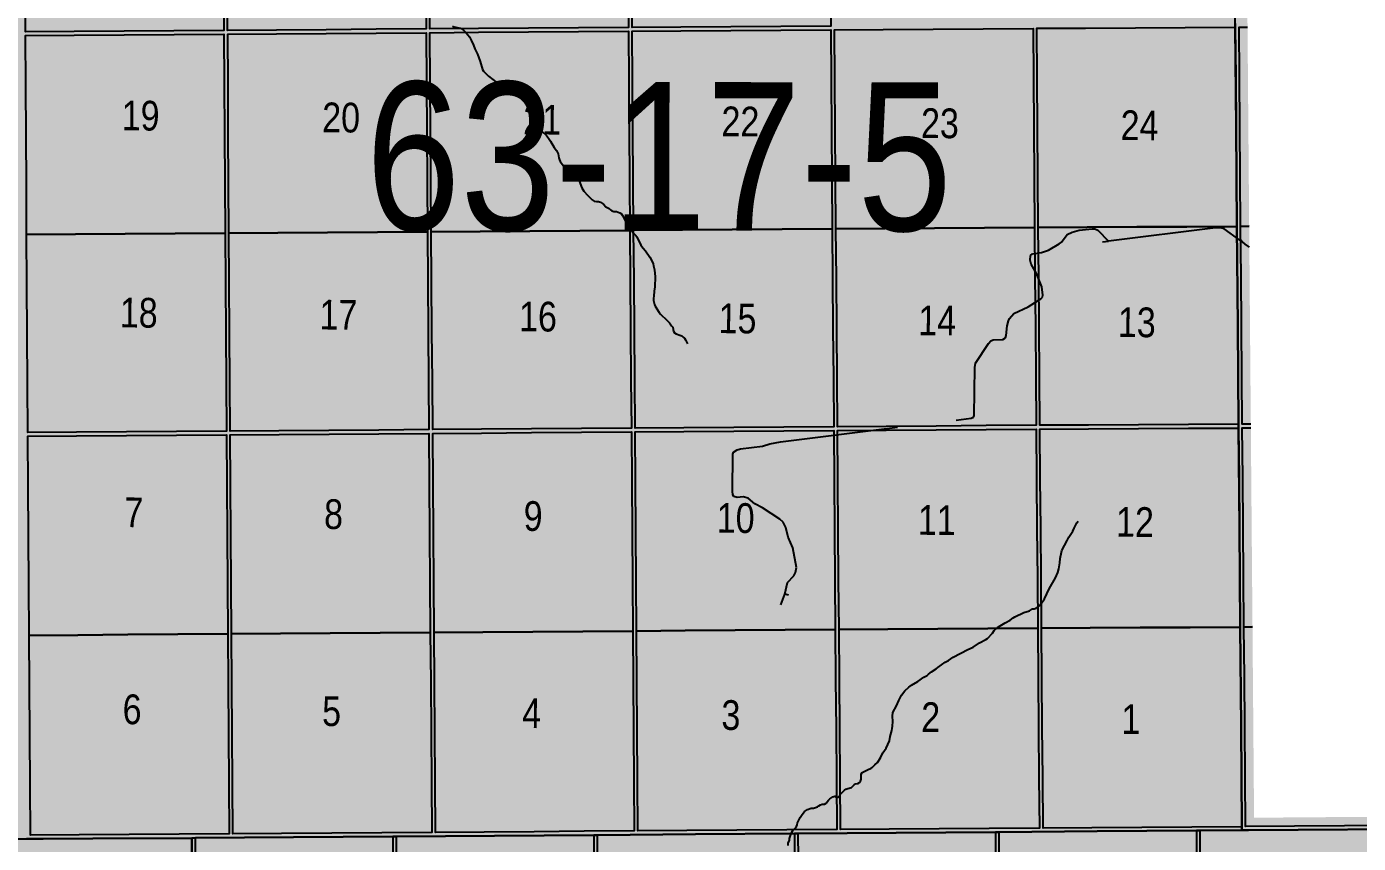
# Model space of a CAD drawing. Extents: x 513823 to 521440, y 6029490 to 6033352.
# Drawn here: x 519182 to 519540.1, y 6030203 to 6030422.7 of the extents above; entities that cross this region are included whole.
import ezdxf

# ---------------------------------------------------------------- set-up
doc = ezdxf.new("R2010")
doc.units = 0
doc.header["$LTSCALE"] = 5
doc.linetypes.add('DASHED2', pattern=[9.525, 6.35, -3.175])
for name, color, linetype in [('RoadSeg', 57, 'DASHED2'), ('T-WATER', 160, 'Continuous'), ('Townships', 57, 'Continuous')]:
    doc.layers.add(name, color=color, linetype=linetype)
doc.layers.add('ROUTE-MAP-BACKGROUND-H', color=7, linetype='Continuous', true_color=0xf0ebff)
doc.layers.add('Sections', color=7, linetype='Continuous', true_color=0x13f661)
doc.styles.add('120', font='ARIALN.TTF', dxfattribs={"height": 13})

msp = doc.modelspace()

# ---------------------------------------------------------------- hatches: boundary and pattern name
at = {"layer": 'ROUTE-MAP-BACKGROUND-H'}
h = msp.add_hatch(color=256, dxfattribs=at)
h.dxf.hatch_style = 1
h.paths.add_polyline_path([(519556.633, 6029881.078), (518576.608, 6029875.664), (518575.923, 6030199.848), (518525.91, 6030199.804), (518524.729, 6030852.267), (519506.704, 6030857.03), (519512.062, 6030209.867), (519553.826, 6030210.196)])

# ---------------------------------------------------------------- linework, layer by layer
at = {"layer": 'RoadSeg'}
for p, q in [((519471.341, 6030364.777), (519472.872, 6030364.977)), ((519384.83, 6030267.112), (519385.829, 6030269.975)), ((519386.862, 6030269.742), (519385.829, 6030269.975))]:
    msp.add_line(p, q, dxfattribs=at)
for points in [[(519385.829, 6030269.975), (519386.595, 6030273.138), (519388.294, 6030274.937), (519388.76, 6030275.87), (519388.993, 6030277.201), (519388.027, 6030282.496), (519386.762, 6030285.359), (519386.129, 6030287.89), (519385.396, 6030289.322), (519384.531, 6030290.188), (519379.836, 6030293.218), (519377.804, 6030294.317), (519376.006, 6030295.849), (519374.674, 6030296.181), (519373.009, 6030295.982), (519372.143, 6030296.281), (519371.844, 6030296.748), (519371.811, 6030297.68), (519371.877, 6030307.637), (519372.11, 6030308.203), (519373.042, 6030308.835), (519373.975, 6030309.135), (519379.836, 6030309.801), (519381.833, 6030310.467), (519384.664, 6030310.999), (519435.977, 6030317.326), (519436.577, 6030317.626), (519436.776, 6030318.059), (519436.943, 6030331.012), (519437.176, 6030332.144), (519440.673, 6030337.439), (519441.305, 6030338.105), (519441.871, 6030338.371), (519444.502, 6030338.471), (519445.201, 6030338.971), (519445.434, 6030339.57), (519445.634, 6030342.134), (519446, 6030343.533), (519446.3, 6030344.165), (519447.499, 6030345.464), (519451.328, 6030347.295), (519454.758, 6030349.46), (519455.124, 6030349.893), (519455.257, 6030350.459), (519455.024, 6030352.69), (519453.559, 6030356.253), (519452.094, 6030358.75), (519451.861, 6030359.848), (519451.927, 6030361.114), (519452.493, 6030361.58), (519454.891, 6030361.88), (519456.822, 6030362.546), (519459.686, 6030364.211), (519460.285, 6030364.677), (519461.817, 6030366.742), (519463.149, 6030367.374), (519464.981, 6030367.941), (519468.544, 6030368.307), (519469.21, 6030368.24), (519470.009, 6030367.907), (519472.872, 6030364.977)], [(519510.791, 6030363.337), (519509.634, 6030364.178), (519508.935, 6030364.81), (519508.269, 6030365.177), (519504.007, 6030368.24), (519503.108, 6030368.54), (519501.709, 6030368.507), (519472.872, 6030364.977)]]:
    msp.add_lwpolyline(points, dxfattribs=at)
at = {"layer": 'Sections', "color": 8}
for points in [[(519303.523, 6030422.125), (519290.427, 6030422.032), (519290.337, 6030435.085), (519290.246, 6030448.473), (519290.154, 6030461.862), (519290.062, 6030475.25), (519303.152, 6030475.343), (519316.578, 6030475.439), (519330.004, 6030475.535), (519343.43, 6030475.631), (519343.527, 6030462.243), (519343.624, 6030448.855), (519343.721, 6030435.467), (519343.815, 6030422.413), (519330.384, 6030422.317), (519316.954, 6030422.221)], [(519357.915, 6030422.515), (519344.819, 6030422.421), (519344.725, 6030435.474), (519344.628, 6030448.862), (519344.531, 6030462.25), (519344.435, 6030475.639), (519357.526, 6030475.733), (519370.952, 6030475.83), (519384.379, 6030475.926), (519397.805, 6030476.023), (519397.906, 6030462.635), (519398.008, 6030449.247), (519398.109, 6030435.858), (519398.208, 6030422.805), (519384.777, 6030422.708), (519371.346, 6030422.612)], [(519194.739, 6030421.349), (519181.643, 6030421.255), (519181.563, 6030434.309), (519181.481, 6030447.697), (519181.399, 6030461.086), (519181.316, 6030474.474), (519194.407, 6030474.567), (519207.833, 6030474.663), (519221.259, 6030474.759), (519234.685, 6030474.855), (519234.772, 6030461.466), (519234.859, 6030448.078), (519234.946, 6030434.69), (519235.031, 6030421.636), (519221.6, 6030421.54), (519208.17, 6030421.445)], [(519249.131, 6030421.737), (519236.035, 6030421.643), (519235.95, 6030434.697), (519235.863, 6030448.085), (519235.776, 6030461.474), (519235.689, 6030474.862), (519248.78, 6030474.955), (519262.206, 6030475.051), (519275.632, 6030475.147), (519289.057, 6030475.243), (519289.149, 6030461.854), (519289.241, 6030448.466), (519289.333, 6030435.078), (519289.423, 6030422.025), (519275.992, 6030421.929), (519262.562, 6030421.833)], [(519358.314, 6030367.958), (519345.214, 6030367.864), (519345.117, 6030381.252), (519345.02, 6030394.64), (519344.923, 6030408.028), (519344.826, 6030421.416), (519357.923, 6030421.511), (519371.354, 6030421.607), (519384.785, 6030421.704), (519398.216, 6030421.801), (519398.317, 6030408.413), (519398.419, 6030395.024), (519398.52, 6030381.636), (519398.622, 6030368.248), (519385.186, 6030368.151), (519371.75, 6030368.055)], [(519412.727, 6030368.349), (519399.626, 6030368.255), (519399.525, 6030381.643), (519399.423, 6030395.032), (519399.322, 6030408.42), (519399.22, 6030421.808), (519412.316, 6030421.902), (519425.747, 6030421.999), (519439.178, 6030422.096), (519452.61, 6030422.192), (519452.716, 6030408.804), (519452.822, 6030395.416), (519452.928, 6030382.027), (519453.034, 6030368.639), (519439.599, 6030368.543), (519426.163, 6030368.446)], [(519467.14, 6030368.71), (519454.039, 6030368.644), (519453.932, 6030382.033), (519453.826, 6030395.421), (519453.72, 6030408.809), (519453.614, 6030422.197), (519466.71, 6030422.264), (519480.141, 6030422.331), (519493.573, 6030422.399), (519507.004, 6030422.467), (519507.115, 6030409.079), (519507.226, 6030395.69), (519507.337, 6030382.302), (519507.448, 6030368.914), (519494.012, 6030368.846), (519480.576, 6030368.778)], [(519195.079, 6030366.791), (519181.979, 6030366.698), (519181.897, 6030380.086), (519181.814, 6030393.474), (519181.732, 6030406.863), (519181.65, 6030420.251), (519194.745, 6030420.345), (519208.176, 6030420.44), (519221.607, 6030420.536), (519235.038, 6030420.632), (519235.125, 6030407.244), (519235.212, 6030393.856), (519235.299, 6030380.467), (519235.386, 6030367.079), (519221.951, 6030366.983), (519208.515, 6030366.887)], [(519289.798, 6030367.468), (519276.362, 6030367.372), (519262.927, 6030367.276), (519249.491, 6030367.18), (519236.39, 6030367.086), (519236.303, 6030380.475), (519236.216, 6030393.863), (519236.129, 6030407.251), (519236.042, 6030420.639), (519249.138, 6030420.733), (519262.568, 6030420.829), (519275.999, 6030420.925), (519289.43, 6030421.02), (519289.522, 6030407.632), (519289.614, 6030394.244), (519289.706, 6030380.856)], [(519303.902, 6030367.568), (519290.802, 6030367.475), (519290.71, 6030380.863), (519290.618, 6030394.251), (519290.526, 6030407.639), (519290.434, 6030421.028), (519303.53, 6030421.121), (519316.961, 6030421.217), (519330.391, 6030421.313), (519343.822, 6030421.409), (519343.919, 6030408.021), (519344.016, 6030394.633), (519344.113, 6030381.245), (519344.209, 6030367.857), (519330.774, 6030367.76), (519317.338, 6030367.664)], [(519358.704, 6030314.74), (519345.598, 6030314.646), (519345.504, 6030327.699), (519345.407, 6030341.088), (519345.31, 6030354.476), (519345.214, 6030367.864), (519358.314, 6030367.958), (519371.75, 6030368.055), (519385.186, 6030368.151), (519398.622, 6030368.248), (519398.723, 6030354.86), (519398.825, 6030341.471), (519398.926, 6030328.083), (519399.025, 6030315.03), (519385.585, 6030314.933), (519372.144, 6030314.837)], [(519413.135, 6030315.131), (519400.03, 6030315.037), (519399.931, 6030328.09), (519399.829, 6030341.479), (519399.728, 6030354.867), (519399.626, 6030368.255), (519412.727, 6030368.349), (519426.163, 6030368.446), (519439.599, 6030368.543), (519453.034, 6030368.639), (519453.141, 6030355.251), (519453.247, 6030341.863), (519453.353, 6030328.474), (519453.457, 6030315.421), (519440.016, 6030315.324), (519426.576, 6030315.228)], [(519467.567, 6030315.492), (519454.461, 6030315.426), (519454.357, 6030328.479), (519454.251, 6030341.868), (519454.145, 6030355.256), (519454.039, 6030368.644), (519467.14, 6030368.71), (519480.576, 6030368.778), (519494.012, 6030368.846), (519507.448, 6030368.914), (519507.559, 6030355.526), (519507.67, 6030342.137), (519507.781, 6030328.749), (519507.889, 6030315.695), (519494.448, 6030315.628), (519481.007, 6030315.56)], [(519195.411, 6030313.573), (519182.306, 6030313.479), (519182.226, 6030326.533), (519182.143, 6030339.921), (519182.061, 6030353.309), (519181.979, 6030366.698), (519195.079, 6030366.791), (519208.515, 6030366.887), (519221.951, 6030366.983), (519235.386, 6030367.079), (519235.473, 6030353.691), (519235.56, 6030340.303), (519235.648, 6030326.914), (519235.732, 6030313.861), (519222.292, 6030313.765), (519208.852, 6030313.669)], [(519236.39, 6030367.086), (519249.491, 6030367.18), (519262.927, 6030367.276), (519276.362, 6030367.372), (519289.798, 6030367.468), (519289.89, 6030354.079), (519289.982, 6030340.691), (519290.073, 6030327.303), (519290.163, 6030314.25), (519276.723, 6030314.153), (519263.283, 6030314.057), (519249.842, 6030313.961), (519236.737, 6030313.868), (519236.652, 6030326.921), (519236.565, 6030340.31), (519236.477, 6030353.698)], [(519304.273, 6030314.35), (519291.167, 6030314.257), (519291.078, 6030327.31), (519290.986, 6030340.698), (519290.894, 6030354.087), (519290.802, 6030367.475), (519303.902, 6030367.568), (519317.338, 6030367.664), (519330.774, 6030367.76), (519344.209, 6030367.857), (519344.306, 6030354.468), (519344.403, 6030341.08), (519344.5, 6030327.692), (519344.594, 6030314.639), (519331.154, 6030314.543), (519317.713, 6030314.446)], [(519413.554, 6030260.574), (519400.443, 6030260.48), (519400.342, 6030273.868), (519400.24, 6030287.256), (519400.139, 6030300.645), (519400.037, 6030314.033), (519413.143, 6030314.127), (519426.584, 6030314.223), (519440.024, 6030314.32), (519453.465, 6030314.417), (519453.571, 6030301.028), (519453.677, 6030287.64), (519453.783, 6030274.252), (519453.89, 6030260.863), (519440.444, 6030260.767), (519426.999, 6030260.67)], [(519468.004, 6030260.935), (519454.894, 6030260.868), (519454.788, 6030274.257), (519454.681, 6030287.645), (519454.575, 6030301.033), (519454.469, 6030314.422), (519467.575, 6030314.488), (519481.016, 6030314.556), (519494.456, 6030314.624), (519507.897, 6030314.691), (519508.008, 6030301.303), (519508.119, 6030287.915), (519508.23, 6030274.527), (519508.341, 6030261.138), (519494.895, 6030261.07), (519481.45, 6030261.003)], [(519195.752, 6030259.015), (519182.641, 6030258.922), (519182.559, 6030272.31), (519182.477, 6030285.698), (519182.394, 6030299.087), (519182.312, 6030312.475), (519195.418, 6030312.569), (519208.858, 6030312.665), (519222.299, 6030312.761), (519235.739, 6030312.857), (519235.826, 6030299.468), (519235.913, 6030286.08), (519236, 6030272.692), (519236.087, 6030259.303), (519222.642, 6030259.207), (519209.197, 6030259.111)], [(519250.202, 6030259.404), (519237.092, 6030259.311), (519237.005, 6030272.699), (519236.917, 6030286.087), (519236.83, 6030299.475), (519236.743, 6030312.864), (519249.849, 6030312.957), (519263.289, 6030313.053), (519276.73, 6030313.149), (519290.17, 6030313.245), (519290.262, 6030299.857), (519290.354, 6030286.469), (519290.446, 6030273.081), (519290.538, 6030259.693), (519277.093, 6030259.596), (519263.647, 6030259.5)], [(519304.652, 6030259.793), (519291.542, 6030259.7), (519291.45, 6030273.088), (519291.358, 6030286.476), (519291.266, 6030299.864), (519291.174, 6030313.253), (519304.28, 6030313.346), (519317.72, 6030313.442), (519331.161, 6030313.538), (519344.601, 6030313.635), (519344.698, 6030300.246), (519344.795, 6030286.858), (519344.892, 6030273.47), (519344.988, 6030260.082), (519331.543, 6030259.986), (519318.098, 6030259.89)], [(519359.103, 6030260.183), (519345.993, 6030260.089), (519345.896, 6030273.477), (519345.799, 6030286.866), (519345.702, 6030300.254), (519345.605, 6030313.642), (519358.711, 6030313.736), (519372.152, 6030313.832), (519385.592, 6030313.929), (519399.033, 6030314.026), (519399.134, 6030300.637), (519399.236, 6030287.249), (519399.337, 6030273.861), (519399.439, 6030260.473), (519385.994, 6030260.376), (519372.548, 6030260.28)], [(519359.496, 6030206.405), (519346.381, 6030206.311), (519346.284, 6030219.812), (519346.186, 6030233.313), (519346.089, 6030246.701), (519345.993, 6030260.089), (519359.103, 6030260.183), (519372.548, 6030260.28), (519385.994, 6030260.376), (519399.439, 6030260.473), (519399.54, 6030247.084), (519399.642, 6030233.696), (519399.744, 6030220.195), (519399.847, 6030206.695), (519386.396, 6030206.598), (519372.946, 6030206.502)], [(519413.966, 6030206.796), (519400.851, 6030206.702), (519400.748, 6030220.203), (519400.646, 6030233.703), (519400.545, 6030247.092), (519400.443, 6030260.48), (519413.554, 6030260.574), (519426.999, 6030260.67), (519440.444, 6030260.767), (519453.89, 6030260.863), (519453.996, 6030247.475), (519454.102, 6030234.087), (519454.209, 6030220.586), (519454.316, 6030207.085), (519440.866, 6030206.989), (519427.416, 6030206.892)], [(519468.436, 6030207.181), (519455.32, 6030207.092), (519455.213, 6030220.592), (519455.106, 6030234.092), (519455, 6030247.48), (519454.894, 6030260.868), (519468.004, 6030260.935), (519481.45, 6030261.003), (519494.895, 6030261.07), (519508.341, 6030261.138), (519508.452, 6030247.75), (519508.563, 6030234.362), (519508.674, 6030220.908), (519508.786, 6030207.455), (519495.336, 6030207.364), (519481.886, 6030207.272)], [(519196.087, 6030205.237), (519182.972, 6030205.143), (519182.889, 6030218.644), (519182.806, 6030232.145), (519182.724, 6030245.533), (519182.641, 6030258.922), (519195.752, 6030259.015), (519209.197, 6030259.111), (519222.642, 6030259.207), (519236.087, 6030259.303), (519236.175, 6030245.915), (519236.262, 6030232.527), (519236.35, 6030219.026), (519236.437, 6030205.525), (519222.987, 6030205.429), (519209.537, 6030205.333)], [(519250.557, 6030205.626), (519237.442, 6030205.532), (519237.354, 6030219.033), (519237.266, 6030232.534), (519237.179, 6030245.922), (519237.092, 6030259.311), (519250.202, 6030259.404), (519263.647, 6030259.5), (519277.093, 6030259.596), (519290.538, 6030259.693), (519290.63, 6030246.304), (519290.722, 6030232.916), (519290.814, 6030219.415), (519290.907, 6030205.915), (519277.457, 6030205.818), (519264.007, 6030205.722)], [(519305.026, 6030206.015), (519291.911, 6030205.922), (519291.819, 6030219.423), (519291.726, 6030232.923), (519291.634, 6030246.312), (519291.542, 6030259.7), (519304.652, 6030259.793), (519318.098, 6030259.89), (519331.543, 6030259.986), (519344.988, 6030260.082), (519345.085, 6030246.694), (519345.182, 6030233.306), (519345.279, 6030219.805), (519345.377, 6030206.304), (519331.927, 6030206.208), (519318.477, 6030206.112)], [(519510.987, 6030152.764), (519497.979, 6030152.647), (519497.87, 6030166.035), (519497.76, 6030179.423), (519497.65, 6030192.923), (519497.54, 6030206.423), (519510.543, 6030206.518), (519523.882, 6030206.615), (519537.221, 6030206.712), (519550.56, 6030206.81), (519550.674, 6030193.356), (519550.789, 6030179.903), (519550.903, 6030166.515), (519551.018, 6030153.126), (519537.674, 6030153.006), (519524.331, 6030152.885)], [(519186.728, 6030150.394), (519173.719, 6030150.316), (519173.638, 6030163.705), (519173.557, 6030177.094), (519173.475, 6030190.62), (519173.394, 6030204.146), (519186.399, 6030204.212), (519199.739, 6030204.279), (519213.078, 6030204.347), (519226.418, 6030204.414), (519226.504, 6030190.913), (519226.591, 6030177.412), (519226.676, 6030164.023), (519226.762, 6030150.635), (519213.417, 6030150.554), (519200.073, 6030150.474)], [(519240.774, 6030150.738), (519227.766, 6030150.642), (519227.68, 6030164.031), (519227.595, 6030177.419), (519227.509, 6030190.92), (519227.422, 6030204.421), (519240.426, 6030204.518), (519253.764, 6030204.616), (519267.103, 6030204.715), (519280.442, 6030204.814), (519280.533, 6030191.313), (519280.624, 6030177.812), (519280.714, 6030164.423), (519280.805, 6030151.035), (519267.461, 6030150.936), (519254.118, 6030150.837)], [(519294.817, 6030151.139), (519281.809, 6030151.042), (519281.718, 6030164.431), (519281.628, 6030177.819), (519281.537, 6030191.32), (519281.446, 6030204.821), (519294.449, 6030204.917), (519307.788, 6030205.016), (519321.127, 6030205.115), (519334.465, 6030205.214), (519334.561, 6030191.713), (519334.657, 6030178.212), (519334.752, 6030164.824), (519334.847, 6030151.435), (519321.504, 6030151.336), (519308.161, 6030151.238)], [(519348.86, 6030151.539), (519335.852, 6030151.443), (519335.756, 6030164.831), (519335.661, 6030178.219), (519335.565, 6030191.72), (519335.469, 6030205.221), (519348.473, 6030205.318), (519361.812, 6030205.417), (519375.15, 6030205.515), (519388.489, 6030205.614), (519388.589, 6030192.114), (519388.69, 6030178.613), (519388.79, 6030165.224), (519388.89, 6030151.836), (519375.547, 6030151.737), (519362.203, 6030151.638)], [(519402.902, 6030151.94), (519389.894, 6030151.843), (519389.794, 6030165.232), (519389.694, 6030178.62), (519389.594, 6030192.121), (519389.493, 6030205.622), (519402.496, 6030205.718), (519415.835, 6030205.817), (519429.174, 6030205.916), (519442.512, 6030206.015), (519442.617, 6030192.514), (519442.723, 6030179.014), (519442.828, 6030165.625), (519442.932, 6030152.237), (519429.589, 6030152.138), (519416.246, 6030152.039)], [(519456.945, 6030152.341), (519443.937, 6030152.244), (519443.832, 6030165.633), (519443.727, 6030179.021), (519443.622, 6030192.522), (519443.516, 6030206.023), (519456.52, 6030206.119), (519469.858, 6030206.218), (519483.197, 6030206.317), (519496.535, 6030206.416), (519496.646, 6030192.915), (519496.756, 6030179.414), (519496.865, 6030166.026), (519496.975, 6030152.638), (519483.632, 6030152.539), (519470.288, 6030152.44)]]:
    msp.add_lwpolyline(points, close=True, dxfattribs=at)
for points in [[(519510.745, 6030368.945), (519508.452, 6030368.923), (519508.341, 6030382.311), (519508.23, 6030395.7), (519508.119, 6030409.088), (519508.008, 6030422.476), (519510.301, 6030422.498)], [(519511.185, 6030315.726), (519508.893, 6030315.705), (519508.785, 6030328.758), (519508.674, 6030342.147), (519508.563, 6030355.535), (519508.452, 6030368.923), (519510.745, 6030368.945)], [(519511.637, 6030261.169), (519509.345, 6030261.148), (519509.234, 6030274.536), (519509.123, 6030287.924), (519509.012, 6030301.312), (519508.901, 6030314.701), (519511.194, 6030314.722)], [(519553.846, 6030207.876), (519549.803, 6030207.838), (519536.354, 6030207.713), (519522.904, 6030207.587), (519509.79, 6030207.464), (519509.679, 6030220.918), (519509.567, 6030234.371), (519509.456, 6030247.759), (519509.345, 6030261.148), (519511.637, 6030261.169)]]:
    msp.add_lwpolyline(points, dxfattribs=at)
at = {"layer": 'T-WATER'}
for points in [[(519296.481, 6030422.811), (519296.989, 6030422.623), (519298.682, 6030422.218), (519298.88, 6030422.117), (519299.132, 6030421.988), (519299.497, 6030421.691), (519300.027, 6030421.121), (519300.165, 6030420.972), (519301.039, 6030419.888), (519301.55, 6030419.045), (519302.182, 6030417.697), (519302.523, 6030416.665), (519303.199, 6030415.24), (519303.977, 6030413.245), (519304.527, 6030411.117), (519304.799, 6030410.668), (519306.193, 6030409.321), (519308.507, 6030407.564), (519308.846, 6030407.218), (519309.582, 6030406.607), (519310.932, 6030405.887), (519312.236, 6030405.016), (519313.739, 6030404.508), (519315.919, 6030403.955), (519317.053, 6030403.217), (519317.154, 6030403.151), (519317.873, 6030402.479), (519318.503, 6030401.681), (519318.76, 6030401.249), (519318.934, 6030400.769), (519319.154, 6030399.671), (519319.213, 6030399.07), (519319.195, 6030397.033), (519319.259, 6030396.407), (519319.429, 6030395.925), (519320.027, 6030395.116), (519320.636, 6030394.49), (519321.752, 6030393.344)], [(519321.752, 6030393.344), (519322.34, 6030392.644), (519322.874, 6030391.842), (519323.854, 6030390.121), (519324.449, 6030389.356), (519324.692, 6030388.946), (519324.898, 6030388.467), (519325.114, 6030387.338), (519325.268, 6030386.814), (519325.481, 6030386.365), (519326.37, 6030385.212), (519327.104, 6030383.876), (519327.418, 6030383.486), (519328.478, 6030382.475), (519328.885, 6030382.193), (519329.34, 6030381.996), (519330.209, 6030381.49), (519330.524, 6030381.148), (519331.317, 6030379.278), (519331.827, 6030378.401), (519332.785, 6030377.289), (519333.818, 6030376.32), (519334.085, 6030376.069), (519334.351, 6030375.877), (519334.626, 6030375.678), (519335.19, 6030375.592), (519335.781, 6030375.641), (519336.27, 6030375.457), (519337.077, 6030374.872), (519337.727, 6030374.164), (519338.665, 6030373.742), (519338.986, 6030373.39), (519339.391, 6030373.124), (519339.911, 6030372.973), (519340.568, 6030372.942), (519341.096, 6030372.777), (519341.544, 6030372.543), (519341.939, 6030372.261), (519342.259, 6030371.879), (519343.388, 6030369.603), (519344.17, 6030368.496), (519345.096, 6030367.186), (519345.185, 6030367.101), (519345.799, 6030366.507), (519346.052, 6030366.136), (519347.142, 6030363.841), (519347.732, 6030363.054), (519348.431, 6030362.309), (519349.574, 6030360.68), (519350.055, 6030359.798), (519350.421, 6030358.853), (519350.586, 6030358.331), (519350.819, 6030357.197), (519351.009, 6030355.352), (519350.948, 6030352.71), (519350.773, 6030351.499), (519350.664, 6030350.194), (519350.543, 6030349.587), (519350.517, 6030348.976), (519350.841, 6030347.918), (519351.036, 6030347.447), (519352.113, 6030345.754), (519352.417, 6030345.358), (519354.157, 6030343.688), (519354.813, 6030342.986), (519355.409, 6030342.189), (519355.753, 6030341.862), (519355.845, 6030341.187), (519355.911, 6030340.7), (519356.184, 6030340.27), (519356.616, 6030340.027), (519357.673, 6030339.686), (519358.15, 6030339.464), (519358.56, 6030339.164), (519358.902, 6030338.839), (519359.184, 6030338.44), (519359.697, 6030337.375)], [(519452.944, 6030266.085), (519453.467, 6030266.246), (519453.815, 6030266.505), (519454.281, 6030266.853), (519454.811, 6030267.462), (519454.901, 6030267.565), (519455.708, 6030268.747), (519456.937, 6030271.452), (519458.698, 6030274.38), (519459.261, 6030275.851), (519459.536, 6030276.814), (519459.814, 6030278.446), (519459.928, 6030279.606), (519460.246, 6030281.261), (519460.403, 6030281.744), (519461.052, 6030283.079), (519461.834, 6030284.432), (519462.239, 6030285.307), (519463.292, 6030286.976), (519463.678, 6030287.715), (519464.426, 6030289.149), (519464.735, 6030289.645)], [(519387.557, 6030205.632), (519387.726, 6030205.998), (519388.027, 6030206.424), (519388.244, 6030206.636), (519388.695, 6030207.075), (519388.972, 6030207.492), (519389.161, 6030207.953), (519389.304, 6030208.518), (519389.999, 6030209.914), (519390.523, 6030210.78), (519391.136, 6030211.541), (519391.925, 6030212.117), (519392.977, 6030212.437), (519393.61, 6030212.477), (519394.163, 6030212.579), (519394.626, 6030212.784), (519394.976, 6030213.107), (519395.424, 6030213.361), (519395.955, 6030213.484), (519396.572, 6030213.502), (519396.971, 6030213.788), (519397.618, 6030214.554), (519397.985, 6030214.908), (519398.801, 6030215.469), (519399.313, 6030215.623), (519399.749, 6030215.44), (519399.805, 6030215.416), (519400.308, 6030215.437), (519400.749, 6030216.057), (519400.87, 6030216.227), (519401.873, 6030217.307), (519402.291, 6030217.555), (519402.792, 6030217.752), (519403.831, 6030218.036), (519404.485, 6030218.733), (519404.897, 6030218.981), (519405.527, 6030219.035), (519405.944, 6030219.3), (519406.235, 6030219.672), (519406.368, 6030220.251), (519406.419, 6030221.551), (519406.667, 6030222.013), (519408.476, 6030222.92), (519408.985, 6030223.114), (519409.383, 6030223.381), (519410.074, 6030224.104), (519410.78, 6030224.746), (519411.579, 6030225.997), (519412.249, 6030227.312), (519413.109, 6030228.592), (519413.982, 6030230.538), (519414.172, 6030231.699), (519414.603, 6030233.335), (519414.692, 6030233.829), (519414.819, 6030234.53), (519414.879, 6030235.788), (519414.787, 6030237.172), (519414.931, 6030238.156), (519415.9, 6030240.001), (519416.53, 6030241.417), (519417.259, 6030242.816), (519418.159, 6030243.973), (519419.175, 6030245.027), (519419.975, 6030245.567), (519421.627, 6030246.533), (519423.254, 6030247.694), (519424.106, 6030248.156), (519424.517, 6030248.445), (519425.271, 6030249.148), (519426.567, 6030249.915), (519427.046, 6030250.264), (519429.026, 6030251.708), (519429.87, 6030252.189), (519431.132, 6030253.057), (519435.056, 6030255.117), (519436.493, 6030255.71), (519438.227, 6030256.909), (519439.969, 6030257.796), (519440.354, 6030258.101), (519441.744, 6030259.528), (519442.18, 6030260.198), (519443.105, 6030261.023), (519443.365, 6030261.235), (519445.088, 6030262.306), (519446.498, 6030263.037), (519447.276, 6030263.638), (519447.718, 6030263.902), (519450.117, 6030265.046), (519451.713, 6030265.54), (519452.434, 6030266.028), (519452.944, 6030266.085)], [(519387.557, 6030205.632), (519387.286, 6030205.045), (519387.081, 6030204.297), (519387.034, 6030203.874), (519386.674, 6030202.993), (519386.658, 6030202.383)]]:
    msp.add_lwpolyline(points, dxfattribs=at)
at = {"layer": 'Townships'}
for points in [[(519553.855, 6030206.841), (519551.564, 6030206.819), (519550.56, 6030206.81), (519523.882, 6030206.615), (519508.794, 6030206.505), (519508.786, 6030207.455), (519508.563, 6030234.362), (519508.341, 6030261.138), (519508.119, 6030287.915), (519507.897, 6030314.691), (519507.889, 6030315.695), (519507.67, 6030342.137), (519507.448, 6030368.914), (519507.226, 6030395.69), (519507.004, 6030422.467), (519506.996, 6030423.471), (519506.776, 6030449.913), (519506.554, 6030476.689), (519506.332, 6030503.466), (519506.111, 6030530.243), (519507.115, 6030530.252), (519509.409, 6030530.274)], [(519506.996, 6030423.471), (519507.004, 6030422.467), (519507.226, 6030395.69), (519507.448, 6030368.914), (519507.67, 6030342.137), (519507.889, 6030315.695), (519507.897, 6030314.691), (519508.119, 6030287.915), (519508.341, 6030261.138), (519508.563, 6030234.362), (519508.786, 6030207.455), (519508.794, 6030206.505), (519497.54, 6030206.423), (519496.535, 6030206.416), (519469.858, 6030206.218), (519443.516, 6030206.023), (519442.512, 6030206.015), (519415.835, 6030205.817), (519389.493, 6030205.622), (519388.489, 6030205.614), (519361.812, 6030205.417), (519335.469, 6030205.221), (519334.465, 6030205.214), (519307.788, 6030205.016), (519281.446, 6030204.821), (519280.442, 6030204.814), (519253.764, 6030204.616), (519227.422, 6030204.421), (519226.418, 6030204.414), (519199.739, 6030204.279), (519181.973, 6030204.19)], [(519226.591, 6030177.412), (519226.418, 6030204.414), (519227.422, 6030204.421), (519253.764, 6030204.616), (519280.442, 6030204.814), (519281.446, 6030204.821), (519307.788, 6030205.016), (519334.465, 6030205.214), (519335.469, 6030205.221), (519361.812, 6030205.417), (519388.489, 6030205.614), (519389.493, 6030205.622), (519415.835, 6030205.817), (519442.512, 6030206.015), (519443.516, 6030206.023), (519469.858, 6030206.218), (519496.535, 6030206.416), (519497.54, 6030206.423), (519508.794, 6030206.505), (519523.882, 6030206.615), (519550.56, 6030206.81)], [(518929.614, 6030202.859), (518956.29, 6030202.999), (518957.294, 6030203.005), (518983.635, 6030203.143), (519010.312, 6030203.284), (519011.316, 6030203.29), (519037.658, 6030203.429), (519064.334, 6030203.57), (519065.338, 6030203.575), (519091.683, 6030203.715), (519118.362, 6030203.856), (519119.366, 6030203.861), (519145.71, 6030204.001), (519172.39, 6030204.141), (519173.394, 6030204.146), (519181.973, 6030204.19), (519199.739, 6030204.279), (519226.418, 6030204.414), (519226.591, 6030177.412)]]:
    msp.add_lwpolyline(points, dxfattribs=at)

# ---------------------------------------------------------------- texts
at = {"layer": 'RoadSeg', "style": '120'}
for s, height, rotation, p in [('63-17-5', 39.9322, 359.95761, (519273.179, 6030367.861)), ('19', 7.9864, 359.45036, (519207.513, 6030394.784)), ('20', 7.9864, 359.45036, (519261.427, 6030394.267)), ('21', 7.9864, 359.45036, (519315.49, 6030393.706)), ('22', 7.9864, 359.45036, (519368.794, 6030393.195)), ('23', 7.9864, 359.45036, (519422.458, 6030392.722)), ('24', 7.9864, 359.45036, (519476.141, 6030392.165)), ('18', 7.9864, 359.45036, (519207.004, 6030341.768)), ('17', 7.9864, 359.45036, (519260.689, 6030341.211)), ('16', 7.9864, 359.45036, (519314.368, 6030340.738)), ('15', 7.9864, 359.45036, (519368.03, 6030340.224)), ('14', 7.9864, 359.45036, (519421.73, 6030339.666)), ('13', 7.9864, 359.45036, (519475.404, 6030339.194)), ('7', 7.986, 359.45036, (519208.243, 6030288.041)), ('8', 7.986, 359.45036, (519261.932, 6030287.558)), ('9', 7.986, 359.45036, (519315.611, 6030287.043)), ('10', 7.9864, 359.45036, (519367.537, 6030286.545)), ('11', 7.9864, 359.45036, (519421.599, 6030285.984)), ('12', 7.9864, 359.45036, (519474.904, 6030285.473)), ('6', 7.986, 359.45036, (519207.764, 6030235.057)), ('5', 7.986, 359.45036, (519261.414, 6030234.552)), ('4', 7.986, 359.45036, (519315.195, 6030233.994)), ('3', 7.986, 359.45036, (519368.788, 6030233.512)), ('2', 7.986, 359.45036, (519422.515, 6030232.955)), ('1', 7.986, 359.45036, (519476.343, 6030232.438))]:
    msp.add_text(s, height=height, rotation=rotation, dxfattribs=at).set_placement(p)

doc.saveas('drawing.dxf')
